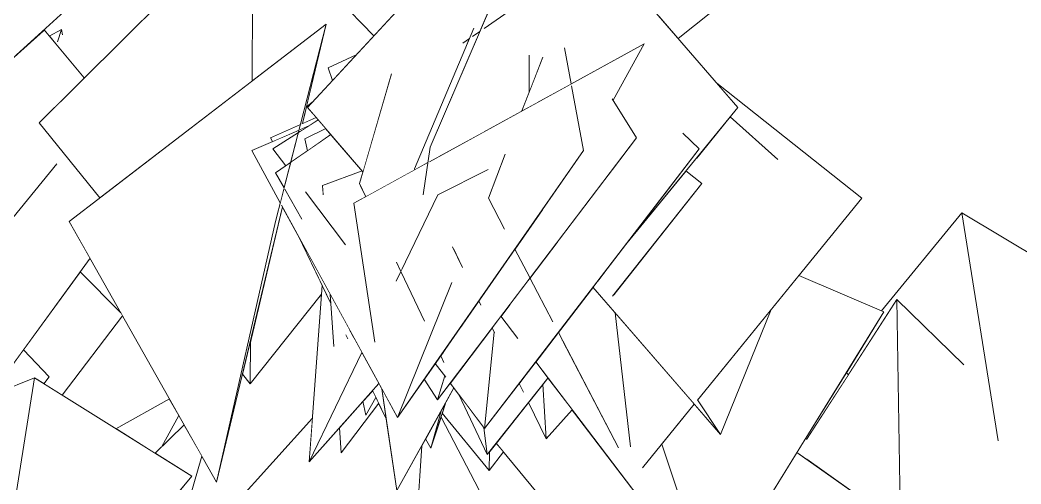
# Model space of a CAD drawing. Header units: millimetres. Extents: x -9413 to 8527, y -300 to 11224.
# Drawn here: x -8349 to -7498, y 2226 to 2620 of the extents above; entities that cross this region are included whole.
import ezdxf

# ---------------------------------------------------------------- set-up
doc = ezdxf.new("R2010")
doc.units = ezdxf.units.MM
doc.header["$MEASUREMENT"] = 0
doc.linetypes.add('Wipeout_Contour', pattern=[1000, 0, -1000])
doc.layers.add('Interior - Furniture', color=7, linetype='Continuous')
doc.layers.add('Interior - Furniture _Pen_No__4', color=7, linetype='Continuous', lineweight=20, true_color=0x029e21)

# ---------------------------------------------------------------- blocks, each defined once
blk = doc.blocks.new('Section Elem_40_6')
at = {"color": 254, "linetype": 'Wipeout_Contour', "lineweight": 0, "ltscale": 76313.861137}
blk.add_wipeout([(-8148.93, 2738.98), (-8128.93, 2690.75), (-8048.14, 2606.83), (-8012.12, 2645.77), (-8005.74, 2667.6), (-7997.75, 2661.31), (-7970.51, 2690.76), (-7940.22, 2723.51), (-8122.1, 2773.31)], dxfattribs=at).dxf.layer = 'Interior - Furniture'
at = {"color": 254, "linetype": 'Wipeout_Contour', "lineweight": 0, "ltscale": 78333.043973}
blk.add_wipeout([(-8291.58, 2645.34), (-8328.28, 2611.98), (-8323.83, 2606.63), (-8313.47, 2612.09), (-8312.59, 2607.64), (-8316.78, 2601.77), (-8318.88, 2600.7), (-8294.16, 2571.02), (-8229.65, 2635)], dxfattribs=at).dxf.layer = 'Interior - Furniture'
at = {"color": 254, "linetype": 'Wipeout_Contour', "lineweight": 0, "ltscale": 24418.788251}
blk.add_wipeout([(-7745.37, 2537.89), (-7774.42, 2502.41), (-7705.19, 2501.99)], dxfattribs=at).dxf.layer = 'Interior - Furniture'
at = {"color": 254, "linetype": 'Wipeout_Contour', "lineweight": 0, "ltscale": 33917.006307}
blk.add_wipeout([(-8106.71, 2519.26), (-8104.47, 2509.14), (-8084.56, 2522.93), (-8088.96, 2528.04)], dxfattribs=at).dxf.layer = 'Interior - Furniture'
at = {"color": 254, "linetype": 'Wipeout_Contour', "lineweight": 0, "ltscale": 87293.534473}
blk.add_wipeout([(-8366.58, 2510.72), (-8380.68, 2495.52), (-8378.16, 2479.13), (-8376.22, 2491.11), (-8378.15, 2479.1), (-8378.03, 2478.31), (-8368.07, 2485.07), (-8377.55, 2475.22), (-8370.97, 2432.46), (-8317.4, 2497.98)], dxfattribs=at).dxf.layer = 'Interior - Furniture'
at = {"color": 254, "linetype": 'Wipeout_Contour', "lineweight": 0, "ltscale": 25492.824142}
blk.add_wipeout([(-8118.74, 2499.25), (-8131.5, 2490.41), (-8124.3, 2477.64)], dxfattribs=at).dxf.layer = 'Interior - Furniture'
at = {"color": 254, "linetype": 'Wipeout_Contour', "lineweight": 0, "ltscale": 67543.295829}
blk.add_wipeout([(-8091.69, 2479.66), (-8091.14, 2471.75), (-8071.03, 2475.61), (-8070.74, 2475.87), (-8059.95, 2480.8), (-8060.2, 2481.34), (-8057.3, 2491.27), (-8058.07, 2492.16)], dxfattribs=at).dxf.layer = 'Interior - Furniture'
at = {"color": 254, "linetype": 'Wipeout_Contour', "lineweight": 0, "ltscale": 50795.702859}
blk.add_wipeout([(-8152.85, 2348.15), (-8153.07, 2311.02), (-8092.48, 2387.37), (-8091.95, 2394.55), (-8112.43, 2437.12), (-8125.7, 2461.42)], dxfattribs=at).dxf.layer = 'Interior - Furniture'
at = {"color": 254, "linetype": 'Wipeout_Contour', "lineweight": 0, "ltscale": 25000.066043}
blk.add_wipeout([(-7981.05, 2427.35), (-7972.6, 2410.03), (-7971.28, 2414.3)], dxfattribs=at).dxf.layer = 'Interior - Furniture'
at = {"color": 254, "linetype": 'Wipeout_Contour', "lineweight": 0, "ltscale": 42066.129716}
blk.add_wipeout([(-8085.26, 2387.39), (-8082.17, 2342.93), (-8071.46, 2351.94), (-8071.88, 2352.8), (-8068.63, 2356.94)], dxfattribs=at).dxf.layer = 'Interior - Furniture'
at = {"color": 254, "linetype": 'Wipeout_Contour', "lineweight": 0, "ltscale": 24917.346464}
blk.add_wipeout([(-7958.78, 2381.67), (-7957.01, 2378.05), (-7954.56, 2387.73)], dxfattribs=at).dxf.layer = 'Interior - Furniture'
at = {"color": 254, "linetype": 'Wipeout_Contour', "lineweight": 0, "ltscale": 24865.681511}
blk.add_wipeout([(-7947.59, 2358.71), (-7945.53, 2354.48), (-7944.32, 2363.02)], dxfattribs=at).dxf.layer = 'Interior - Furniture'
at = {"color": 254, "linetype": 'Wipeout_Contour', "lineweight": 0, "ltscale": 24757.234428}
blk.add_wipeout([(-7921.11, 2315.85), (-7924.53, 2311.4), (-7920.99, 2304.14)], dxfattribs=at).dxf.layer = 'Interior - Furniture'
at = {"color": 254, "linetype": 'Wipeout_Contour', "lineweight": 0, "ltscale": 32892.272888}
blk.add_wipeout([(-7904.33, 2310.77), (-7901.66, 2264.49), (-7879.54, 2289.13), (-7900.12, 2316.09)], dxfattribs=at).dxf.layer = 'Interior - Furniture'
at = {"color": 254, "linetype": 'Wipeout_Contour', "lineweight": 0, "ltscale": 66278.969111}
blk.add_wipeout([(-7986.75, 2295.64), (-7989.88, 2286.1), (-7950.11, 2237.4), (-7949.71, 2253.47), (-7951.13, 2251.68), (-7951.64, 2251.04), (-7975.44, 2301.53), (-7980.09, 2307.68)], dxfattribs=at).dxf.layer = 'Interior - Furniture'
at = {"color": 254, "linetype": 'Wipeout_Contour', "lineweight": 0, "ltscale": 42706.040315}
blk.add_wipeout([(-8221.81, 2298.5), (-8267.21, 2272.98), (-8233.96, 2252.18), (-8228.61, 2257.45), (-8213.66, 2284.09)], dxfattribs=at).dxf.layer = 'Interior - Furniture'
at = {"color": 254, "linetype": 'Wipeout_Contour', "lineweight": 0, "ltscale": 49897.084103}
blk.add_wipeout([(-8034.64, 2182.83), (-8033.13, 2143.05), (-8021.74, 2163.85), (-8013.39, 2161.49), (-8007.4, 2258.32), (-8028.26, 2220.62)], dxfattribs=at).dxf.layer = 'Interior - Furniture'
at = {"color": 254, "linetype": 'Wipeout_Contour', "lineweight": 0, "ltscale": 76524.923001}
blk.add_wipeout([(-8150.67, 2713.34), (-8151.54, 2568.46), (-8088.45, 2616.87), (-8105.33, 2546.43), (-8100.38, 2550.34), (-8083.17, 2568.95), (-8086.73, 2579.73), (-8063.2, 2590.54), (-8048.14, 2606.83)], dxfattribs=at).dxf.layer = 'Interior - Furniture'
at = {"color": 254, "linetype": 'Wipeout_Contour', "lineweight": 0, "ltscale": 35082.356917}
blk.add_wipeout([(-8445.98, 2529.32), (-8460.75, 2491.55), (-8261.5, 2672.69), (-8339.92, 2689.97)], dxfattribs=at).dxf.layer = 'Interior - Furniture'
at = {"color": 254, "linetype": 'Wipeout_Contour', "lineweight": 0, "ltscale": 67069.419049}
blk.add_wipeout([(-7963.14, 2613.43), (-8013.4, 2493.73), (-8013.1, 2493.1), (-8002.17, 2499.1), (-8000.27, 2512.28), (-7962.35, 2600.56), (-7964.26, 2606.29), (-7962.57, 2607.46)], dxfattribs=at).dxf.layer = 'Interior - Furniture'
at = {"color": 254, "linetype": 'Wipeout_Contour', "lineweight": 0, "ltscale": 25328.929949}
blk.add_wipeout([(-8085.26, 2387.39), (-8112.43, 2437.12), (-8084.71, 2379.5)], dxfattribs=at).dxf.layer = 'Interior - Furniture'
at = {"color": 254, "linetype": 'Wipeout_Contour', "lineweight": 0, "ltscale": 60406.978734}
blk.add_wipeout([(-8345.88, 2339.98), (-8323.81, 2317.12), (-8328.35, 2311.23), (-8312.8, 2301.5), (-8261.58, 2368.87), (-8262.99, 2371.37), (-8297.72, 2406.16)], dxfattribs=at).dxf.layer = 'Interior - Furniture'
at = {"color": 254, "linetype": 'Wipeout_Contour', "lineweight": 0, "ltscale": 33618.714061}
blk.add_wipeout([(-8071.88, 2352.8), (-8070.3, 2349.54), (-8064.8, 2349.93), (-8068.63, 2356.94)], dxfattribs=at).dxf.layer = 'Interior - Furniture'
at = {"color": 254, "linetype": 'Wipeout_Contour', "lineweight": 0, "ltscale": 25441.882486}
blk.add_wipeout([(-8152.85, 2348.15), (-8159.76, 2319.3), (-8153.07, 2311.02)], dxfattribs=at).dxf.layer = 'Interior - Furniture'
at = {"color": 254, "linetype": 'Wipeout_Contour', "lineweight": 0, "ltscale": 24697.916518}
blk.add_wipeout([(-7904.33, 2310.77), (-7916.64, 2295.23), (-7901.66, 2264.49)], dxfattribs=at).dxf.layer = 'Interior - Furniture'
at = {"color": 254, "linetype": 'Wipeout_Contour', "lineweight": 0, "ltscale": 217876.026247}
blk.add_wipeout([(-8100.2, 2281.98), (-8189.82, 2182.83), (-8166.32, 2150.4), (-8157.58, 2153.91), (-8119.73, 2190.75), (-8130.5, 2114.75), (-8127.6, 2116.83), (-8130.87, 2110.39), (-8126.79, 2111.61), (-8099.11, 2145.87), (-8099.73, 2135.4), (-8099.77, 2133.71), (-8091.13, 2141.68), (-8094.84, 2121.16), (-8091.55, 2122.14), (-8066.93, 2118.98), (-8038.55, 2133.13), (-8033.13, 2143.05), (-8034.64, 2182.83), (-8028.26, 2220.62), (-8028.4, 2220.38), (-8037.51, 2281.36), (-8043.93, 2294.7), (-8075.86, 2252.41), (-8077.35, 2273.77), (-8102.92, 2245)], dxfattribs=at).dxf.layer = 'Interior - Furniture'
at = {"color": 254, "linetype": 'Wipeout_Contour', "lineweight": 0, "ltscale": 51064.718024}
blk.add_wipeout([(-8209.33, 2276.43), (-8233.96, 2252.18), (-8202.66, 2232.6), (-8220.15, 2211.71), (-8204.05, 2215.32), (-8194.17, 2249.59)], dxfattribs=at).dxf.layer = 'Interior - Furniture'
at = {"color": 254, "linetype": 'Wipeout_Contour', "lineweight": 0, "ltscale": 33032.476663}
blk.add_wipeout([(-7950.11, 2237.4), (-7937.92, 2253.29), (-7944.01, 2260.68), (-7949.71, 2253.47)], dxfattribs=at).dxf.layer = 'Interior - Furniture'
at = {"color": 254, "linetype": 'Wipeout_Contour', "lineweight": 0, "ltscale": 34487.514558}
blk.add_wipeout([(-8150.67, 2713.34), (-8332.57, 2532.91), (-8280.98, 2469.13), (-8151.54, 2568.46)], dxfattribs=at).dxf.layer = 'Interior - Furniture'
at = {"color": 254, "linetype": 'Wipeout_Contour', "lineweight": 0, "ltscale": 52833.445507}
blk.add_wipeout([(-8445.98, 2529.32), (-8339.92, 2689.97), (-8398.28, 2686.21), (-8392.79, 2672.32), (-8421.41, 2615.71), (-8417.23, 2602.8)], dxfattribs=at).dxf.layer = 'Interior - Furniture'
at = {"color": 254, "linetype": 'Wipeout_Contour', "lineweight": 0, "ltscale": 25091.943953}
blk.add_wipeout([(-7960.65, 2587.32), (-7991.94, 2504.71), (-7954.72, 2525.15)], dxfattribs=at).dxf.layer = 'Interior - Furniture'
at = {"color": 254, "linetype": 'Wipeout_Contour', "lineweight": 0, "ltscale": 42463.497945}
blk.add_wipeout([(-8105.33, 2546.43), (-8108.73, 2532.26), (-8097.09, 2537.48), (-8104.41, 2545.98), (-8100.38, 2550.34)], dxfattribs=at).dxf.layer = 'Interior - Furniture'
at = {"color": 254, "linetype": 'Wipeout_Contour', "lineweight": 0, "ltscale": 25776.471836}
blk.add_wipeout([(-8384.68, 2015.28), (-8202.66, 2232.6), (-8336.32, 2316.21)], dxfattribs=at).dxf.layer = 'Interior - Furniture'
at = {"color": 254, "linetype": 'Wipeout_Contour', "lineweight": 0, "ltscale": 50259.788938}
blk.add_wipeout([(-8077.35, 2273.77), (-8075.86, 2252.41), (-8043.93, 2294.7), (-8046.3, 2299.63), (-8054.74, 2284.56), (-8057.34, 2296.29)], dxfattribs=at).dxf.layer = 'Interior - Furniture'
at = {"color": 254, "linetype": 'Wipeout_Contour', "lineweight": 0, "ltscale": 58070.772121}
blk.add_wipeout([(-8007.4, 2258.32), (-8013.39, 2161.49), (-7993.15, 2155.77), (-7938.67, 2182.95), (-7990.97, 2282.74), (-7999.56, 2256.5), (-8004.03, 2264.42)], dxfattribs=at).dxf.layer = 'Interior - Furniture'
at = {"color": 254, "linetype": 'Wipeout_Contour', "lineweight": 0, "ltscale": 75381.13822}
blk.add_wipeout([(-8000.27, 2512.28), (-8006.11, 2471.72), (-8000.83, 2499.83), (-7991.94, 2504.71), (-7960.65, 2587.32), (-7957.69, 2597.96), (-7954.31, 2613.19), (-7953.25, 2613.92), (-7947.07, 2636.12)], dxfattribs=at).dxf.layer = 'Interior - Furniture'
at = {"color": 254, "linetype": 'Wipeout_Contour', "lineweight": 0, "ltscale": 34024.286976}
blk.add_wipeout([(-8110.44, 2531.49), (-8135.96, 2520.05), (-8134.04, 2517.03), (-8111.65, 2526.76)], dxfattribs=at).dxf.layer = 'Interior - Furniture'
at = {"color": 254, "linetype": 'Wipeout_Contour', "lineweight": 0, "ltscale": 52105.072933}
blk.add_wipeout([(-8491.84, 2160.04), (-8384.68, 2015.28), (-8336.32, 2316.21), (-8374.18, 2301.08), (-8396.51, 2270.4), (-8383.91, 2261.61)], dxfattribs=at).dxf.layer = 'Interior - Furniture'
at = {"color": 254, "linetype": 'Wipeout_Contour', "lineweight": 0, "ltscale": 33491.9569}
blk.add_wipeout([(-8057.34, 2296.29), (-8054.74, 2284.56), (-8046.3, 2299.63), (-8049.13, 2305.52)], dxfattribs=at).dxf.layer = 'Interior - Furniture'
at = {"color": 254, "linetype": 'Wipeout_Contour', "lineweight": 0, "ltscale": 174294.442729}
blk.add_wipeout([(-8402.29, 2262.46), (-8289.24, 2417.81), (-8306.98, 2449.18), (-8280.98, 2469.13), (-8332.57, 2532.91), (-8294.16, 2571.02), (-8328.28, 2611.98), (-8374.51, 2569.96), (-8376.46, 2548.35), (-8368.07, 2551.96), (-8377.35, 2538.5), (-8378.59, 2524.73), (-8349.04, 2529.62), (-8366.58, 2510.72), (-8317.4, 2497.98), (-8370.97, 2432.46), (-8383.51, 2445.87), (-8385.75, 2431.97), (-8378.09, 2413.89), (-8390.79, 2389.71)], dxfattribs=at).dxf.layer = 'Interior - Furniture'
at = {"color": 254, "linetype": 'Wipeout_Contour', "lineweight": 0, "ltscale": 116018.2846}
blk.add_wipeout([(-7987.84, 2317.93), (-7994.08, 2297.56), (-7824.94, 2520.05), (-7845.57, 2553.37), (-7870.97, 2515.22), (-7869.88, 2509.28), (-7904.1, 2460.16), (-7915.59, 2401.49), (-7928.17, 2425.61), (-7954.56, 2387.73), (-7957.01, 2378.05), (-7958.78, 2381.67), (-7973.47, 2360.58), (-7986.91, 2316.7)], dxfattribs=at).dxf.layer = 'Interior - Furniture'
at = {"color": 254, "linetype": 'Wipeout_Contour', "lineweight": 0, "ltscale": 42447.293794}
blk.add_wipeout([(-8109.13, 2532.08), (-8110.3, 2527.35), (-8102.69, 2530.66), (-8095.27, 2535.36), (-8097.09, 2537.48)], dxfattribs=at).dxf.layer = 'Interior - Furniture'
at = {"color": 254, "linetype": 'Wipeout_Contour', "lineweight": 0, "ltscale": 33463.208362}
blk.add_wipeout([(-8049.13, 2305.52), (-8037.51, 2281.36), (-8041.35, 2307), (-8043.81, 2311.51)], dxfattribs=at).dxf.layer = 'Interior - Furniture'
at = {"layer": 'Interior - Furniture _Pen_No__4', "linetype": 'Continuous'}
blk.add_line((-8370.97, 2432.46), (-8317.38, 2498.01), dxfattribs=at)
at = {"color": 254, "linetype": 'Wipeout_Contour', "lineweight": 0, "ltscale": 34866.803449}
blk.add_wipeout([(-8323.83, 2606.63), (-8318.88, 2600.7), (-8316.78, 2601.77), (-8313.47, 2612.09)], dxfattribs=at).dxf.layer = 'Interior - Furniture'
at = {"color": 254, "linetype": 'Wipeout_Contour', "lineweight": 0, "ltscale": 233528.500036}
blk.add_wipeout([(-8002.17, 2499.1), (-8064.93, 2464.65), (-8047.25, 2346.44), (-8010.15, 2375.16), (-8023.99, 2404.51), (-8028.98, 2398.46), (-8025.01, 2406.69), (-8028.69, 2414.49), (-8024.34, 2408.09), (-7993.74, 2471.61), (-7950.88, 2493.18), (-8022.85, 2405.9), (-8004.78, 2379.32), (-7981.69, 2397.2), (-7973.17, 2411.2), (-7981.05, 2427.35), (-7971.28, 2414.3), (-7944.88, 2457.67), (-7950.73, 2468.89), (-7936.38, 2506.14), (-7923.98, 2492.01), (-7880.01, 2564.23), (-7870.97, 2515.22), (-7845.57, 2553.37), (-7844.82, 2552.15), (-7818.32, 2600.02), (-8000.83, 2499.83), (-8006.11, 2471.72)], dxfattribs=at).dxf.layer = 'Interior - Furniture'
at = {"color": 254, "linetype": 'Wipeout_Contour', "lineweight": 0, "ltscale": 43288.38811}
blk.add_wipeout([(-8345.88, 2339.98), (-8374.18, 2301.08), (-8336.32, 2316.21), (-8328.35, 2311.23), (-8323.81, 2317.12)], dxfattribs=at).dxf.layer = 'Interior - Furniture'
at = {"color": 254, "linetype": 'Wipeout_Contour', "lineweight": 0, "ltscale": 33296.497315}
blk.add_wipeout([(-7995.83, 2328.49), (-8005.21, 2315.01), (-7994.08, 2297.56), (-7987.84, 2317.93)], dxfattribs=at).dxf.layer = 'Interior - Furniture'
at = {"layer": 'Interior - Furniture _Pen_No__4', "linetype": 'Continuous'}
for p, q in [((-8323.81, 2317.12), (-8345.88, 2339.98)), ((-8336.32, 2316.21), (-8384.68, 2015.28)), ((-8374.18, 2301.08), (-8336.32, 2316.21)), ((-8328.35, 2311.23), (-8323.81, 2317.12))]:
    blk.add_line(p, q, dxfattribs=at)
at = {"color": 254, "linetype": 'Wipeout_Contour', "lineweight": 0, "ltscale": 26140.712061}
blk.add_wipeout([(-8313.47, 2612.09), (-8316.78, 2601.77), (-8312.59, 2607.64)], dxfattribs=at).dxf.layer = 'Interior - Furniture'
at = {"color": 254, "linetype": 'Wipeout_Contour', "lineweight": 0, "ltscale": 25149.905232}
blk.add_wipeout([(-7966.91, 2604.45), (-7972.38, 2600.66), (-7968.78, 2600)], dxfattribs=at).dxf.layer = 'Interior - Furniture'
at = {"color": 254, "linetype": 'Wipeout_Contour', "lineweight": 0, "ltscale": 33259.028735}
blk.add_wipeout([(-7922.18, 2543.01), (-7908.52, 2550.51), (-7902.57, 2573.03), (-7904.57, 2588.73)], dxfattribs=at).dxf.layer = 'Interior - Furniture'
at = {"color": 254, "linetype": 'Wipeout_Contour', "lineweight": 0, "ltscale": 76220.946111}
blk.add_wipeout([(-8118.21, 2499.62), (-8123.64, 2476.47), (-8109.24, 2450.94), (-8094.7, 2459.21), (-8106.05, 2474.21), (-8091.35, 2474.77), (-8091.69, 2479.66), (-8058.07, 2492.16), (-8084.56, 2522.93)], dxfattribs=at).dxf.layer = 'Interior - Furniture'
at = {"color": 254, "linetype": 'Wipeout_Contour', "lineweight": 0, "ltscale": 33258.990053}
blk.add_wipeout([(-7950.73, 2468.89), (-7937.03, 2442.61), (-7923.98, 2492.01), (-7936.38, 2506.14)], dxfattribs=at).dxf.layer = 'Interior - Furniture'
at = {"color": 254, "linetype": 'Wipeout_Contour', "lineweight": 0, "ltscale": 24833.953773}
blk.add_wipeout([(-7940.14, 2368.51), (-7925.72, 2349.62), (-7932.32, 2378.79)], dxfattribs=at).dxf.layer = 'Interior - Furniture'
at = {"color": 254, "linetype": 'Wipeout_Contour', "lineweight": 0, "ltscale": 32583.357925}
blk.add_wipeout([(-7775.84, 2293.95), (-7843, 2371.37), (-7829.88, 2257.53), (-7819.81, 2239.91)], dxfattribs=at).dxf.layer = 'Interior - Furniture'
at = {"color": 254, "linetype": 'Wipeout_Contour', "lineweight": 0, "ltscale": 58311.528469}
blk.add_wipeout([(-8027.92, 2282.42), (-8041.35, 2307), (-8028.4, 2220.38), (-7980.09, 2307.68), (-7983.23, 2311.83), (-7994.08, 2297.56), (-8005.21, 2315.01)], dxfattribs=at).dxf.layer = 'Interior - Furniture'
at = {"layer": 'Interior - Furniture _Pen_No__4', "linetype": 'Continuous'}
for p, q in [((-8323.83, 2606.63), (-8313.47, 2612.09)), ((-8313.47, 2612.09), (-8316.79, 2601.75)), ((-8312.59, 2607.63), (-8313.47, 2612.09))]:
    blk.add_line(p, q, dxfattribs=at)
at = {"color": 254, "linetype": 'Wipeout_Contour', "lineweight": 0, "ltscale": 127402.953448}
blk.add_wipeout([(-8131.63, 2449.18), (-8181.73, 2227.6), (-8125.7, 2461.42), (-8126.54, 2462.95), (-8123.35, 2475.94), (-8123.64, 2476.47), (-8118.21, 2499.62), (-8117.85, 2499.87), (-8111.66, 2524.98), (-8111.24, 2525.25), (-8110.78, 2527.14), (-8110.3, 2527.35), (-8109.13, 2532.08), (-8108.73, 2532.26), (-8088.45, 2616.87)], dxfattribs=at).dxf.layer = 'Interior - Furniture'
at = {"color": 254, "linetype": 'Wipeout_Contour', "lineweight": 0, "ltscale": 25131.27279}
blk.add_wipeout([(-7958.04, 2610.6), (-7964.26, 2606.29), (-7962.35, 2600.56)], dxfattribs=at).dxf.layer = 'Interior - Furniture'
at = {"color": 254, "linetype": 'Wipeout_Contour', "lineweight": 0, "ltscale": 89496.632393}
blk.add_wipeout([(-7769.24, 2481.34), (-7844.28, 2386.59), (-7773.12, 2297.38), (-7773.04, 2297.39), (-7633.53, 2468.89), (-7756.52, 2566.5), (-7738.75, 2545.98), (-7745.37, 2537.89), (-7705.19, 2501.99), (-7774.42, 2502.41), (-7782.87, 2492.08)], dxfattribs=at).dxf.layer = 'Interior - Furniture'
at = {"color": 254, "linetype": 'Wipeout_Contour', "lineweight": 0, "ltscale": 50628.07343}
blk.add_wipeout([(-8071.48, 2475.53), (-8065.62, 2475.75), (-8059.27, 2479.37), (-8059.95, 2480.8), (-8070.74, 2475.87), (-8071.03, 2475.61)], dxfattribs=at).dxf.layer = 'Interior - Furniture'
at = {"color": 254, "linetype": 'Wipeout_Contour', "lineweight": 0, "ltscale": 24840.899186}
blk.add_wipeout([(-7928.17, 2425.61), (-7915.59, 2401.49), (-7904.1, 2460.16)], dxfattribs=at).dxf.layer = 'Interior - Furniture'
at = {"color": 254, "linetype": 'Wipeout_Contour', "lineweight": 0, "ltscale": 49929.194745}
blk.add_wipeout([(-7995.83, 2328.49), (-7986.91, 2316.7), (-7973.47, 2360.58), (-7988.52, 2338.98), (-7988.46, 2329.15), (-7991.25, 2335.06)], dxfattribs=at).dxf.layer = 'Interior - Furniture'
at = {"color": 254, "linetype": 'Wipeout_Contour', "lineweight": 0, "ltscale": 24941.751764}
blk.add_wipeout([(-8004.03, 2264.42), (-7999.56, 2256.5), (-7990.95, 2288.05)], dxfattribs=at).dxf.layer = 'Interior - Furniture'
at = {"layer": 'Interior - Furniture _Pen_No__4', "linetype": 'Continuous'}
blk.add_line((-8007.4, 2258.32), (-8013.39, 2161.49), dxfattribs=at)
at = {"color": 254, "linetype": 'Wipeout_Contour', "lineweight": 0, "ltscale": 33400.603153}
blk.add_wipeout([(-7954.31, 2613.19), (-7957.69, 2597.96), (-7916.1, 2590.33), (-7893.75, 2655.14)], dxfattribs=at).dxf.layer = 'Interior - Furniture'
at = {"color": 254, "linetype": 'Wipeout_Contour', "lineweight": 0, "ltscale": 93682.636628}
blk.add_wipeout([(-8088.45, 2616.87), (-8306.98, 2449.18), (-8181.73, 2227.6), (-8131.63, 2449.18), (-8127.59, 2464.87), (-8151.85, 2509.28), (-8134.04, 2517.03), (-8135.96, 2520.05), (-8110.44, 2531.49), (-8107.65, 2542.32), (-8101.88, 2564.72)], dxfattribs=at).dxf.layer = 'Interior - Furniture'
at = {"color": 254, "linetype": 'Wipeout_Contour', "lineweight": 0, "ltscale": 24771.668642}
blk.add_wipeout([(-7891.13, 2432.98), (-7915.38, 2401.08), (-7895.92, 2363.76)], dxfattribs=at).dxf.layer = 'Interior - Furniture'
at = {"color": 254, "linetype": 'Wipeout_Contour', "lineweight": 0, "ltscale": 64531.13872}
blk.add_wipeout([(-7775.84, 2293.95), (-7803.46, 2260), (-7761.68, 2134.76), (-7614.77, 2372.17), (-7686.99, 2403.17), (-7710.54, 2374.22), (-7740.23, 2300.58), (-7753.36, 2268.03)], dxfattribs=at).dxf.layer = 'Interior - Furniture'
at = {"color": 254, "linetype": 'Wipeout_Contour', "lineweight": 0, "ltscale": 24934.169995}
blk.add_wipeout([(-7999.56, 2256.5), (-7986.75, 2295.64), (-7990.95, 2288.05)], dxfattribs=at).dxf.layer = 'Interior - Furniture'
at = {"layer": 'Interior - Furniture _Pen_No__4', "linetype": 'Continuous'}
for p, q in [((-8332.57, 2532.91), (-8150.67, 2713.34)), ((-8150.67, 2713.34), (-8151.54, 2568.46)), ((-8460.75, 2491.55), (-8261.5, 2672.69)), ((-8294.16, 2571.02), (-8328.28, 2611.98)), ((-8280.98, 2469.13), (-8332.57, 2532.91)), ((-8181.73, 2227.6), (-8306.98, 2449.18)), ((-8181.73, 2227.6), (-8131.63, 2449.18)), ((-8402.29, 2262.46), (-8289.24, 2417.81)), ((-8262.99, 2371.37), (-8297.72, 2406.16)), ((-8312.8, 2301.5), (-8261.58, 2368.87)), ((-8152.85, 2348.15), (-8153.07, 2311.02)), ((-8202.66, 2232.6), (-8336.32, 2316.21)), ((-8153.07, 2311.02), (-8159.76, 2319.3)), ((-8267.21, 2272.98), (-8221.81, 2298.5)), ((-8213.66, 2284.09), (-8228.61, 2257.45)), ((-8233.96, 2252.18), (-8209.33, 2276.43)), ((-7999.56, 2256.5), (-8004.03, 2264.42)), ((-8194.17, 2249.59), (-8204.05, 2215.32)), ((-8384.68, 2015.28), (-8202.66, 2232.6))]:
    blk.add_line(p, q, dxfattribs=at)
at = {"color": 254, "linetype": 'Wipeout_Contour', "lineweight": 0, "ltscale": 25438.613167}
blk.add_wipeout([(-8063.2, 2590.54), (-8086.73, 2579.73), (-8083.17, 2568.95)], dxfattribs=at).dxf.layer = 'Interior - Furniture'
at = {"color": 254, "linetype": 'Wipeout_Contour', "lineweight": 0, "ltscale": 34001.148365}
blk.add_wipeout([(-8133.83, 2510.94), (-8122.84, 2496.41), (-8118.74, 2499.25), (-8112.2, 2524.64)], dxfattribs=at).dxf.layer = 'Interior - Furniture'
at = {"color": 254, "linetype": 'Wipeout_Contour', "lineweight": 0, "ltscale": 50707.105026}
blk.add_wipeout([(-8106.05, 2474.21), (-8072.06, 2429.28), (-8065.62, 2475.75), (-8071.48, 2475.53), (-8091.14, 2471.75), (-8091.35, 2474.77)], dxfattribs=at).dxf.layer = 'Interior - Furniture'
at = {"color": 254, "linetype": 'Wipeout_Contour', "lineweight": 0, "ltscale": 40954.74162}
blk.add_wipeout([(-7861.88, 2393.13), (-7891.26, 2354.8), (-7840.16, 2256.78), (-7829.88, 2257.53), (-7843, 2371.37)], dxfattribs=at).dxf.layer = 'Interior - Furniture'
at = {"color": 254, "linetype": 'Wipeout_Contour', "lineweight": 0, "ltscale": 94802.359321}
blk.add_wipeout([(-7688.57, 2252.91), (-7734.65, 2178.45), (-7700.78, 1963.96), (-7659.2, 1925.35), (-7590.71, 2015.59), (-7598.64, 2018.65), (-7639.48, 2118.1), (-7616.28, 2110.55), (-7593.09, 2102.37), (-7570.78, 2045.53), (-7568.43, 2044.93), (-7507.64, 2125)], dxfattribs=at).dxf.layer = 'Interior - Furniture'
at = {"color": 254, "linetype": 'Wipeout_Contour', "lineweight": 0, "ltscale": 50920.49966}
blk.add_wipeout([(-8117.85, 2499.87), (-8104.47, 2509.14), (-8106.71, 2519.26), (-8088.96, 2528.04), (-8095.27, 2535.36), (-8111.66, 2524.98)], dxfattribs=at).dxf.layer = 'Interior - Furniture'
at = {"color": 254, "linetype": 'Wipeout_Contour', "lineweight": 0, "ltscale": 24634.785463}
blk.add_wipeout([(-7851.88, 2406.18), (-7857.97, 2398.23), (-7850.18, 2391.75)], dxfattribs=at).dxf.layer = 'Interior - Furniture'
at = {"color": 254, "linetype": 'Wipeout_Contour', "lineweight": 0, "ltscale": 65322.412814}
blk.add_wipeout([(-7910.51, 2329.69), (-7761.68, 2134.76), (-7803.46, 2260), (-7819.81, 2239.91), (-7829.88, 2257.53), (-7840.16, 2256.78), (-7884.53, 2341.9), (-7891.78, 2354.13)], dxfattribs=at).dxf.layer = 'Interior - Furniture'
at = {"color": 254, "linetype": 'Wipeout_Contour', "lineweight": 0, "ltscale": 40000.437561}
blk.add_wipeout([(-7688.57, 2252.91), (-7680.01, 2246.86), (-7680.41, 2263.74), (-7644.85, 2318.8), (-7646.6, 2320.73)], dxfattribs=at).dxf.layer = 'Interior - Furniture'
at = {"layer": 'Interior - Furniture _Pen_No__4', "linetype": 'Continuous'}
blk.add_line((-7803.46, 2260), (-7761.68, 2134.76), dxfattribs=at)
at = {"color": 254, "linetype": 'Wipeout_Contour', "lineweight": 0, "ltscale": 68023.97404}
blk.add_wipeout([(-8151.85, 2509.28), (-8127.59, 2464.87), (-8124.3, 2477.64), (-8131.5, 2490.41), (-8122.84, 2496.41), (-8133.83, 2510.94), (-8112.2, 2524.64), (-8111.65, 2526.76)], dxfattribs=at).dxf.layer = 'Interior - Furniture'
at = {"color": 254, "linetype": 'Wipeout_Contour', "lineweight": 0, "ltscale": 107323.651207}
blk.add_wipeout([(-7945.78, 2355), (-7953.91, 2273.06), (-7771.59, 2510.94), (-7785.52, 2524.15), (-7849.38, 2487.89), (-7891.13, 2432.98), (-7895.92, 2363.76), (-7915.38, 2401.08), (-7932.32, 2378.79), (-7925.72, 2349.62), (-7940.14, 2368.51), (-7944.32, 2363.02), (-7945.53, 2354.48)], dxfattribs=at).dxf.layer = 'Interior - Furniture'
at = {"color": 254, "linetype": 'Wipeout_Contour', "lineweight": 0, "ltscale": 31887.010019}
blk.add_wipeout([(-7680.41, 2263.74), (-7680.01, 2246.86), (-7600.55, 2190.69), (-7603.58, 2382.72)], dxfattribs=at).dxf.layer = 'Interior - Furniture'
at = {"layer": 'Interior - Furniture _Pen_No__4', "linetype": 'Continuous'}
for p, q in [((-8134.04, 2517.03), (-8135.96, 2520.05)), ((-8122.84, 2496.41), (-8133.83, 2510.94)), ((-8131.5, 2490.41), (-8118.74, 2499.25))]:
    blk.add_line(p, q, dxfattribs=at)
at = {"color": 254, "linetype": 'Wipeout_Contour', "lineweight": 0, "ltscale": 140560.180629}
blk.add_wipeout([(-7916.1, 2590.33), (-7916.2, 2558.53), (-7904.57, 2588.73), (-7902.57, 2573.03), (-7885.99, 2596.67), (-7880.33, 2565.98), (-7818.32, 2600.02), (-7844.82, 2552.15), (-7824.94, 2520.05), (-7849.38, 2487.89), (-7785.52, 2524.15), (-7771.59, 2510.94), (-7832.86, 2431), (-7738.75, 2545.98), (-7915.58, 2750.15), (-7915.94, 2639.77), (-7893.75, 2655.14)], dxfattribs=at).dxf.layer = 'Interior - Furniture'
at = {"color": 254, "linetype": 'Wipeout_Contour', "lineweight": 0, "ltscale": 86183.091911}
blk.add_wipeout([(-7603.58, 2382.72), (-7600.55, 2190.69), (-7507.64, 2125), (-7568.43, 2044.93), (-7537.8, 2037.21), (-7523.45, 2057.73), (-7509.8, 2044.81), (-7388.52, 2172.85), (-7487.11, 2269.06), (-7517.57, 2262.66), (-7546.86, 2327.38)], dxfattribs=at).dxf.layer = 'Interior - Furniture'
at = {"color": 254, "linetype": 'Wipeout_Contour', "lineweight": 0, "ltscale": 32356.246828}
blk.add_wipeout([(-7773.04, 2297.39), (-7773.12, 2297.38), (-7753.36, 2268.03), (-7710.54, 2374.22)], dxfattribs=at).dxf.layer = 'Interior - Furniture'
at = {"color": 254, "linetype": 'Wipeout_Contour', "lineweight": 0, "ltscale": 33162.019944}
blk.add_wipeout([(-7983.23, 2311.83), (-7953.91, 2273.06), (-7945.78, 2355), (-7947.59, 2358.71)], dxfattribs=at).dxf.layer = 'Interior - Furniture'
at = {"layer": 'Interior - Furniture _Pen_No__4', "linetype": 'Continuous'}
for p, q in [((-7818.32, 2600.02), (-7844.82, 2552.15)), ((-7633.53, 2468.89), (-7756.52, 2566.5)), ((-7824.94, 2520.05), (-7845.58, 2553.38)), ((-7704.79, 2501.64), (-7745.37, 2537.89)), ((-7771.59, 2510.94), (-7785.55, 2524.19))]:
    blk.add_line(p, q, dxfattribs=at)
at = {"color": 254, "linetype": 'Wipeout_Contour', "lineweight": 0, "ltscale": 134297.148191}
blk.add_wipeout([(-7915.58, 2750.15), (-8104.41, 2545.98), (-8057.3, 2491.27), (-8032.96, 2574.51), (-8015.24, 2491.93), (-8013.1, 2493.1), (-8013.4, 2493.73), (-7968.78, 2600), (-7972.38, 2600.66), (-7966.91, 2604.45), (-7963.14, 2613.43), (-7962.57, 2607.46), (-7958.04, 2610.6), (-7947.07, 2636.12), (-7953.25, 2613.92), (-7915.94, 2639.77)], dxfattribs=at).dxf.layer = 'Interior - Furniture'
at = {"color": 254, "linetype": 'Wipeout_Contour', "lineweight": 0, "ltscale": 41086.216579}
blk.add_wipeout([(-7742.73, 2641.86), (-7806.01, 2623.64), (-7805, 2622.48), (-7797.64, 2613.97), (-7789.39, 2604.45)], dxfattribs=at).dxf.layer = 'Interior - Furniture'
at = {"color": 254, "linetype": 'Wipeout_Contour', "lineweight": 0, "ltscale": 63587.109981}
blk.add_wipeout([(-7614.77, 2372.17), (-7646.6, 2320.73), (-7644.85, 2318.8), (-7603.58, 2382.72), (-7546.86, 2327.38), (-7517.57, 2262.66), (-7548.37, 2456.41), (-7616.75, 2373.02)], dxfattribs=at).dxf.layer = 'Interior - Furniture'
at = {"color": 254, "linetype": 'Wipeout_Contour', "lineweight": 0, "ltscale": 57222.430716}
blk.add_wipeout([(-7861.88, 2393.13), (-7753.36, 2268.03), (-7773.12, 2297.38), (-7844.28, 2386.59), (-7845.14, 2385.51), (-7850.18, 2391.75), (-7857.97, 2398.23)], dxfattribs=at).dxf.layer = 'Interior - Furniture'
at = {"layer": 'Interior - Furniture _Pen_No__4', "linetype": 'Continuous'}
for p, q in [((-8048.14, 2606.83), (-8150.67, 2713.34)), ((-7954.31, 2613.18), (-7893.71, 2655.17)), ((-7742.73, 2641.86), (-7789.39, 2604.45)), ((-7972.48, 2600.6), (-7966.91, 2604.45)), ((-7964.27, 2606.28), (-7958.04, 2610.6)), ((-8086.73, 2579.73), (-8063.2, 2590.54)), ((-8083.17, 2568.95), (-8086.73, 2579.73)), ((-8105.33, 2546.43), (-8100.38, 2550.34)), ((-8104.47, 2509.14), (-8106.71, 2519.26)), ((-7614.77, 2372.17), (-7686.99, 2403.17)), ((-7680.43, 2263.71), (-7603.58, 2382.72)), ((-7603.58, 2382.72), (-7600.55, 2190.69)), ((-7753.36, 2268.03), (-7710.54, 2374.22)), ((-7761.68, 2134.76), (-7614.77, 2372.17)), ((-7644.85, 2318.8), (-7646.6, 2320.73)), ((-7773.15, 2297.43), (-7753.36, 2268.03))]:
    blk.add_line(p, q, dxfattribs=at)
at = {"color": 254, "linetype": 'Wipeout_Contour', "lineweight": 0, "ltscale": 50056.532829}
blk.add_wipeout([(-7957.69, 2597.96), (-7960.65, 2587.32), (-7954.72, 2525.15), (-7922.18, 2543.01), (-7916.2, 2558.53), (-7916.1, 2590.33)], dxfattribs=at).dxf.layer = 'Interior - Furniture'
at = {"color": 254, "linetype": 'Wipeout_Contour', "lineweight": 0, "ltscale": 25478.824326}
blk.add_wipeout([(-8111.24, 2525.25), (-8102.69, 2530.66), (-8110.78, 2527.14)], dxfattribs=at).dxf.layer = 'Interior - Furniture'
at = {"color": 254, "linetype": 'Wipeout_Contour', "lineweight": 0, "ltscale": 49147.039073}
blk.add_wipeout([(-7851.88, 2406.18), (-7850.18, 2391.75), (-7845.14, 2385.51), (-7769.24, 2481.34), (-7782.87, 2492.08), (-7832.86, 2431)], dxfattribs=at).dxf.layer = 'Interior - Furniture'
at = {"color": 254, "linetype": 'Wipeout_Contour', "lineweight": 0, "ltscale": 39007.7772}
blk.add_wipeout([(-7548.37, 2456.41), (-7517.57, 2262.66), (-7487.11, 2269.06), (-7406.64, 2190.52), (-7314.62, 2315.99)], dxfattribs=at).dxf.layer = 'Interior - Furniture'
at = {"layer": 'Interior - Furniture _Pen_No__4', "linetype": 'Continuous'}
for p, q in [((-8088.45, 2616.87), (-8108.73, 2532.26)), ((-7832.86, 2431), (-7738.75, 2545.98)), ((-8111.66, 2524.98), (-8095.27, 2535.36)), ((-8109.13, 2532.08), (-8097.09, 2537.48)), ((-8151.85, 2509.28), (-8111.65, 2526.76)), ((-8135.96, 2520.05), (-8110.44, 2531.49)), ((-8110.78, 2527.14), (-8102.69, 2530.66)), ((-8106.71, 2519.26), (-8088.96, 2528.04)), ((-8133.83, 2510.94), (-8112.2, 2524.64)), ((-8118.21, 2499.62), (-8084.56, 2522.93)), ((-7769.24, 2481.34), (-7782.87, 2492.08)), ((-7845.14, 2385.5), (-7769.24, 2481.34)), ((-7773.09, 2297.33), (-7633.53, 2468.89)), ((-7616.75, 2373.02), (-7548.37, 2456.41)), ((-7314.62, 2315.99), (-7548.37, 2456.41)), ((-7548.37, 2456.41), (-7517.56, 2262.59)), ((-7546.83, 2327.34), (-7603.58, 2382.72)), ((-7507.64, 2125), (-7688.57, 2252.91))]:
    blk.add_line(p, q, dxfattribs=at)
at = {"color": 254, "linetype": 'Wipeout_Contour', "lineweight": 0, "ltscale": 83142.017368}
blk.add_wipeout([(-8027.92, 2282.42), (-7869.88, 2509.28), (-7880.01, 2564.23), (-7923.98, 2492.01), (-7937.03, 2442.61), (-7944.88, 2457.67), (-7971.28, 2414.3), (-7972.6, 2410.03), (-7973.17, 2411.2), (-7981.69, 2397.2)], dxfattribs=at).dxf.layer = 'Interior - Furniture'
at = {"layer": 'Interior - Furniture _Pen_No__4', "linetype": 'Continuous'}
for p, q in [((-8000.27, 2512.28), (-7947.06, 2636.15)), ((-7916.1, 2590.41), (-7916.2, 2558.53)), ((-7915.59, 2401.48), (-7928.17, 2425.61)), ((-7895.92, 2363.74), (-7915.38, 2401.08)), ((-7957.01, 2378.04), (-7958.78, 2381.67)), ((-7925.71, 2349.6), (-7940.14, 2368.51)), ((-7945.52, 2354.46), (-7947.59, 2358.71))]:
    blk.add_line(p, q, dxfattribs=at)
at = {"color": 254, "linetype": 'Wipeout_Contour', "lineweight": 0, "ltscale": 33210.551051}
blk.add_wipeout([(-7908.52, 2550.51), (-7880.33, 2565.98), (-7885.99, 2596.67), (-7902.57, 2573.03)], dxfattribs=at).dxf.layer = 'Interior - Furniture'
at = {"color": 254, "linetype": 'Wipeout_Contour', "lineweight": 0, "ltscale": 126188.198732}
blk.add_wipeout([(-8126.54, 2462.95), (-8027.92, 2282.42), (-7981.69, 2397.2), (-8004.78, 2379.32), (-8005.08, 2364.41), (-8010.15, 2375.16), (-8047.25, 2346.44), (-8064.93, 2464.65), (-8054.93, 2470.14), (-8059.27, 2479.37), (-8065.62, 2475.75), (-8072.06, 2429.28), (-8094.7, 2459.21), (-8109.24, 2450.94), (-8123.35, 2475.94)], dxfattribs=at).dxf.layer = 'Interior - Furniture'
at = {"color": 254, "linetype": 'Wipeout_Contour', "lineweight": 0, "ltscale": 24695.224745}
blk.add_wipeout([(-7891.78, 2354.13), (-7884.53, 2341.9), (-7891.26, 2354.8)], dxfattribs=at).dxf.layer = 'Interior - Furniture'
at = {"color": 254, "linetype": 'Wipeout_Contour', "lineweight": 0, "ltscale": 66045.407514}
blk.add_wipeout([(-7953.91, 2273.06), (-7954.62, 2274.01), (-7951.64, 2251.04), (-7900.12, 2316.09), (-7910.51, 2329.69), (-7921.11, 2315.85), (-7920.99, 2304.14), (-7924.53, 2311.4)], dxfattribs=at).dxf.layer = 'Interior - Furniture'
at = {"layer": 'Interior - Furniture _Pen_No__4', "linetype": 'Continuous'}
for p, q in [((-7738.75, 2545.98), (-7915.58, 2750.15)), ((-8306.98, 2449.18), (-8088.45, 2616.87)), ((-8131.63, 2449.18), (-8088.45, 2616.87)), ((-8000.84, 2499.83), (-7818.32, 2600.02)), ((-7880.33, 2565.98), (-7885.99, 2596.68)), ((-7922.18, 2543.01), (-7904.56, 2588.75)), ((-7869.88, 2509.28), (-7880.01, 2564.24)), ((-8127.59, 2464.87), (-8151.85, 2509.28)), ((-8124.3, 2477.64), (-8131.5, 2490.41)), ((-8109.23, 2450.91), (-8123.64, 2476.47)), ((-8091.14, 2471.72), (-8091.69, 2479.66)), ((-8072.01, 2429.2), (-8106.08, 2474.25)), ((-8125.7, 2461.42), (-8181.73, 2227.6)), ((-7994.08, 2297.56), (-8005.21, 2315.01)), ((-7987.84, 2317.93), (-7994.08, 2297.56)), ((-7980.09, 2307.68), (-8028.4, 2220.38)), ((-7920.97, 2304.11), (-7924.53, 2311.4)), ((-7999.56, 2256.5), (-7986.75, 2295.64)), ((-7990.95, 2288.05), (-7999.56, 2256.5))]:
    blk.add_line(p, q, dxfattribs=at)
at = {"color": 254, "linetype": 'Wipeout_Contour', "lineweight": 0, "ltscale": 33687.307585}
blk.add_wipeout([(-8032.96, 2574.51), (-8060.2, 2481.34), (-8054.93, 2470.14), (-8015.24, 2491.93)], dxfattribs=at).dxf.layer = 'Interior - Furniture'
at = {"color": 254, "linetype": 'Wipeout_Contour', "lineweight": 0, "ltscale": 25140.143785}
blk.add_wipeout([(-8024.34, 2408.09), (-8028.69, 2414.49), (-8025.01, 2406.69)], dxfattribs=at).dxf.layer = 'Interior - Furniture'
at = {"color": 254, "linetype": 'Wipeout_Contour', "lineweight": 0, "ltscale": 24970.88791}
blk.add_wipeout([(-7991.25, 2335.06), (-7988.46, 2329.15), (-7988.52, 2338.98)], dxfattribs=at).dxf.layer = 'Interior - Furniture'
at = {"color": 254, "linetype": 'Wipeout_Contour', "lineweight": 0, "ltscale": 25168.28188}
blk.add_wipeout([(-8058.19, 2337.83), (-8102.92, 2245), (-8043.81, 2311.51)], dxfattribs=at).dxf.layer = 'Interior - Furniture'
at = {"color": 254, "linetype": 'Wipeout_Contour', "lineweight": 0, "ltscale": 24838.638688}
blk.add_wipeout([(-7975.44, 2301.53), (-7951.64, 2251.04), (-7954.62, 2274.01)], dxfattribs=at).dxf.layer = 'Interior - Furniture'
at = {"color": 254, "linetype": 'Wipeout_Contour', "lineweight": 0, "ltscale": 98267.028277}
blk.add_wipeout([(-7916.64, 2295.23), (-7944.01, 2260.68), (-7897.06, 2203.7), (-7894.73, 2204.86), (-7894.97, 2201.17), (-7889.98, 2195.11), (-7849.17, 2224.49), (-7840.28, 2173.03), (-7817.83, 2208.3), (-7830.7, 2225.16), (-7879.54, 2289.13), (-7901.66, 2264.49)], dxfattribs=at).dxf.layer = 'Interior - Furniture'
at = {"layer": 'Interior - Furniture _Pen_No__4', "linetype": 'Continuous'}
for p, q in [((-8104.41, 2545.98), (-7915.58, 2750.15)), ((-8057.3, 2491.27), (-8104.41, 2545.98)), ((-8091.69, 2479.66), (-8058.07, 2492.16)), ((-8054.93, 2470.14), (-8060.2, 2481.34)), ((-7753.36, 2268.03), (-7861.88, 2393.13)), ((-7843, 2371.37), (-7829.88, 2257.49)), ((-7945.78, 2355), (-7953.91, 2273.06)), ((-7840.14, 2256.74), (-7891.26, 2354.8)), ((-7988.45, 2329.12), (-7991.25, 2335.06)), ((-7986.9, 2316.68), (-7995.83, 2328.49)), ((-7761.68, 2134.76), (-7910.51, 2329.69)), ((-7951.64, 2251.04), (-7900.12, 2316.09)), ((-8037.51, 2281.36), (-8049.13, 2305.52)), ((-8028.4, 2220.38), (-8041.35, 2307)), ((-7953.91, 2273.06), (-7983.23, 2311.83)), ((-7904.33, 2310.77), (-7901.66, 2264.49)), ((-7951.64, 2251.04), (-7975.44, 2301.53)), ((-7901.66, 2264.49), (-7916.64, 2295.23)), ((-7901.66, 2264.49), (-7879.54, 2289.13)), ((-7819.82, 2239.9), (-7775.84, 2293.95)), ((-7938.67, 2182.95), (-7990.97, 2282.74)), ((-7950.11, 2237.4), (-7989.88, 2286.1)), ((-7954.62, 2274.01), (-7951.64, 2251.04)), ((-7897.06, 2203.7), (-7944.01, 2260.68)), ((-7949.71, 2253.47), (-7950.11, 2237.4)), ((-7950.11, 2237.4), (-7937.92, 2253.29))]:
    blk.add_line(p, q, dxfattribs=at)
at = {"color": 254, "linetype": 'Wipeout_Contour', "lineweight": 0, "ltscale": 33451.550269}
blk.add_wipeout([(-8024.72, 2406.08), (-8005.08, 2364.41), (-8004.78, 2379.32), (-8022.85, 2405.9)], dxfattribs=at).dxf.layer = 'Interior - Furniture'
at = {"color": 254, "linetype": 'Wipeout_Contour', "lineweight": 0, "ltscale": 67293.404118}
blk.add_wipeout([(-8102.92, 2245), (-8058.19, 2337.83), (-8064.8, 2349.93), (-8070.3, 2349.54), (-8071.46, 2351.94), (-8082.17, 2342.93), (-8084.71, 2379.5), (-8091.95, 2394.55)], dxfattribs=at).dxf.layer = 'Interior - Furniture'
at = {"layer": 'Interior - Furniture _Pen_No__4', "linetype": 'Continuous'}
for p, q in [((-8047.24, 2346.42), (-8064.93, 2464.65)), ((-8082.16, 2342.91), (-8085.26, 2387.39)), ((-8070.28, 2349.49), (-8071.88, 2352.82)), ((-8102.92, 2245), (-8058.19, 2337.83)), ((-8043.81, 2311.51), (-8102.92, 2245)), ((-8046.3, 2299.63), (-8054.74, 2284.56)), ((-8043.93, 2294.7), (-8075.86, 2252.41)), ((-8054.74, 2284.56), (-8057.34, 2296.29)), ((-8189.82, 2182.83), (-8100.2, 2281.98)), ((-8075.86, 2252.41), (-8077.35, 2273.77))]:
    blk.add_line(p, q, dxfattribs=at)
at = {"color": 254, "linetype": 'Wipeout_Contour', "lineweight": 0, "ltscale": 50207.730039}
blk.add_wipeout([(-7993.74, 2471.61), (-8028.98, 2398.46), (-8023.99, 2404.51), (-8024.72, 2406.08), (-8022.85, 2405.9), (-7950.88, 2493.18)], dxfattribs=at).dxf.layer = 'Interior - Furniture'
at = {"color": 254, "linetype": 'Wipeout_Contour', "lineweight": 0, "ltscale": 25312.196883}
blk.add_wipeout([(-8092.48, 2387.37), (-8093.28, 2386.36), (-8092.63, 2385.33)], dxfattribs=at).dxf.layer = 'Interior - Furniture'
at = {"layer": 'Interior - Furniture _Pen_No__4', "linetype": 'Continuous'}
for p, q in [((-8013.4, 2493.73), (-7963.12, 2613.47)), ((-8060.2, 2481.34), (-8032.95, 2574.54)), ((-7994.08, 2297.56), (-7824.94, 2520.05)), ((-8027.92, 2282.42), (-7869.88, 2509.28)), ((-8006.12, 2471.62), (-8000.27, 2512.28)), ((-7953.91, 2273.06), (-7771.59, 2510.94)), ((-7950.73, 2468.89), (-7936.37, 2506.16)), ((-8064.93, 2464.65), (-8002.17, 2499.1)), ((-8013.1, 2493.1), (-8013.4, 2493.73)), ((-7993.74, 2471.61), (-7950.84, 2493.19)), ((-8029.01, 2398.39), (-7993.74, 2471.61)), ((-7937.03, 2442.6), (-7950.73, 2468.89)), ((-8027.92, 2282.42), (-8126.54, 2462.95)), ((-8084.71, 2379.5), (-8112.43, 2437.12)), ((-7972.6, 2410.02), (-7981.1, 2427.46)), ((-8025.01, 2406.69), (-8028.73, 2414.58)), ((-8005.07, 2364.39), (-8024.73, 2406.09)), ((-8102.92, 2245), (-8091.95, 2394.55)), ((-7981.68, 2397.24), (-8027.92, 2282.42)), ((-8153.07, 2311.02), (-8092.48, 2387.37)), ((-8092.63, 2385.33), (-8093.28, 2386.36))]:
    blk.add_line(p, q, dxfattribs=at)

msp = doc.modelspace()

# ---------------------------------------------------------------- block references
at = {"layer": 'Interior - Furniture'}
msp.add_blockref('Section Elem_40_6', (0, 0), dxfattribs=at)

doc.saveas('drawing.dxf')
